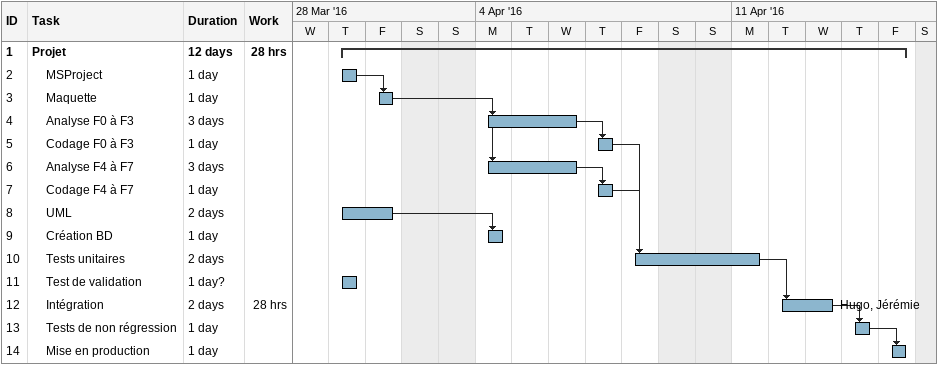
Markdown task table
| ID | Level | Task | Duration | Start | Finish | Predecessors | Resources | Work (h) |
|---|---|---|---|---|---|---|---|---|
| 1 | 1 | **Projet** | 12d | 2016-03-31 | 2016-04-15 |  |  | 28 |
| 2 | 2 | MSProject | 1d | 2016-03-31 | 2016-03-31 |  |  |  |
| 3 | 2 | Maquette | 1d | 2016-04-01 | 2016-04-01 | 2 |  |  |
| 4 | 2 | Analyse F0 à F3 | 3d | 2016-04-04 | 2016-04-06 | 3 |  |  |
| 5 | 2 | Codage F0 à F3 | 1d | 2016-04-07 | 2016-04-07 | 4 |  |  |
| 6 | 2 | Analyse F4 à F7 | 3d | 2016-04-04 | 2016-04-06 | 3 |  |  |
| 7 | 2 | Codage F4 à F7 | 1d | 2016-04-07 | 2016-04-07 | 6 |  |  |
| 8 | 2 | UML | 2d | 2016-03-31 | 2016-04-01 |  |  |  |
| 9 | 2 | Création BD | 1d | 2016-04-04 | 2016-04-04 | 8 |  |  |
| 10 | 2 | Tests unitaires | 2d | 2016-04-08 | 2016-04-11 | 5, 7 |  |  |
| 11 | 2 | Test de validation | 1d? | 2016-03-31 | 2016-03-31 |  |  |  |
| 12 | 2 | Intégration | 2d | 2016-04-12 | 2016-04-13 | 10 | Hugo, Jérémie | 28 |
| 13 | 2 | Tests de non régression | 1d | 2016-04-14 | 2016-04-14 | 12 |  |  |
| 14 | 2 | Mise en production | 1d | 2016-04-15 | 2016-04-15 | 13 |  |  |
